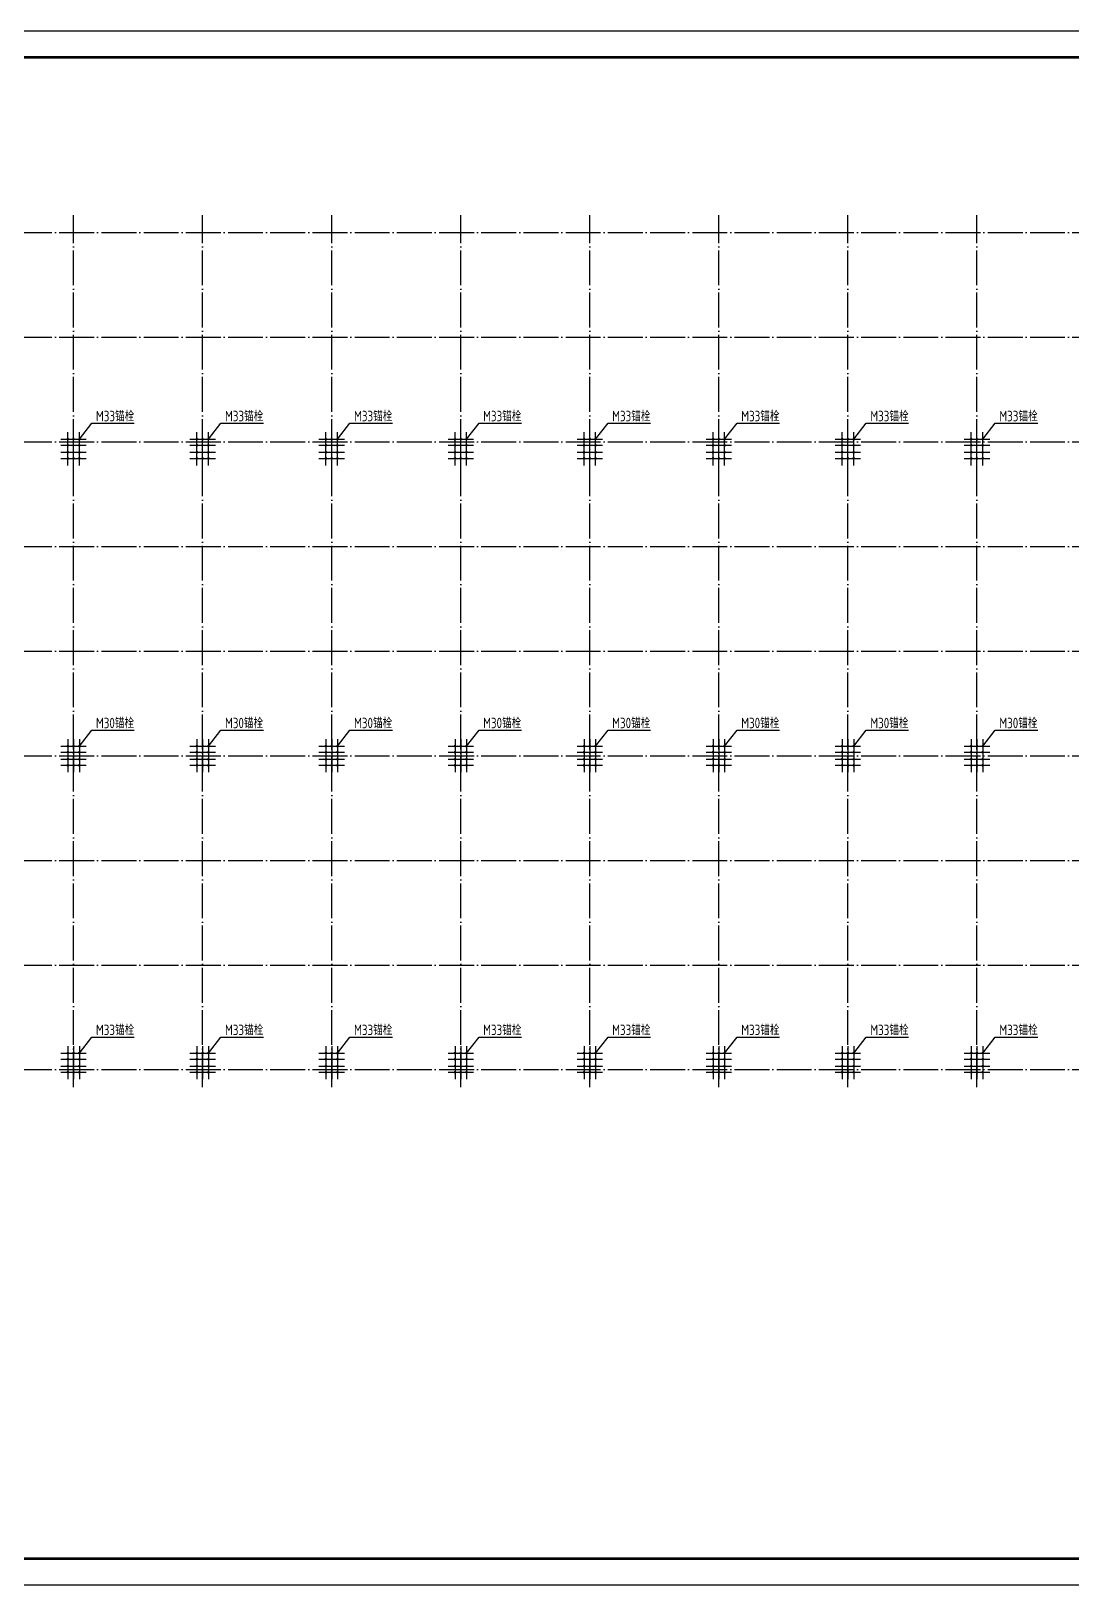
# Model space of a CAD drawing. Extents: x 8844666 to 9156203, y 1662182 to 2655606.
# Drawn here: x 9033552 to 9093233, y 2270669 to 2359769 of the extents above; entities that cross this region are included whole.
import ezdxf

# ---------------------------------------------------------------- set-up
doc = ezdxf.new("R2010")
doc.units = 0
doc.header["$LTSCALE"] = 1000
doc.header["$MEASUREMENT"] = 0
doc.linetypes.add('DOTE', pattern=[2.42, 2, -0.2, 0.02, -0.2])
for name, color, linetype in [('10', 7, 'CONTINUOUS'), ('DOTE', 8, 'DOTE'), ('PUB_TITLE', 4, 'CONTINUOUS'), ('一般文字', 6, 'CONTINUOUS')]:
    doc.layers.add(name, color=color, linetype=linetype)
doc.styles.add('TSSD_REIN', font='atssdeng.shx', dxfattribs={"width": 0.7, "bigfont": 'atssdchn.shx'})

msp = doc.modelspace()

# ---------------------------------------------------------------- linework, layer by layer
at = {"layer": '10', "color": 1}
for p, q in [((9035259.5, 2336365.9), (9036719.2, 2336365.9)), ((9035659.5, 2334865.9), (9035659.5, 2336765.6)), ((9035989.3, 2334865.9), (9035989.3, 2336765.6)), ((9036319.2, 2334865.9), (9036319.2, 2336765.6)), ((9042659.5, 2336365.9), (9044119.2, 2336365.9)), ((9043059.5, 2334865.9), (9043059.5, 2336765.6)), ((9043389.3, 2334865.9), (9043389.3, 2336765.6)), ((9043719.2, 2334865.9), (9043719.2, 2336765.6)), ((9050059.5, 2336365.9), (9051519.2, 2336365.9)), ((9050459.5, 2334865.9), (9050459.5, 2336765.6)), ((9050789.3, 2334865.9), (9050789.3, 2336765.6)), ((9051119.2, 2334865.9), (9051119.2, 2336765.6)), ((9057459.5, 2336365.9), (9058919.2, 2336365.9)), ((9057859.5, 2334865.9), (9057859.5, 2336765.6)), ((9058189.3, 2334865.9), (9058189.3, 2336765.6)), ((9058519.2, 2334865.9), (9058519.2, 2336765.6)), ((9064859.5, 2336365.9), (9066319.2, 2336365.9)), ((9065259.5, 2334865.9), (9065259.5, 2336765.6)), ((9065589.3, 2334865.9), (9065589.3, 2336765.6)), ((9065919.2, 2334865.9), (9065919.2, 2336765.6)), ((9072259.5, 2336365.9), (9073719.2, 2336365.9)), ((9072659.5, 2334865.9), (9072659.5, 2336765.6)), ((9072989.3, 2334865.9), (9072989.3, 2336765.6)), ((9073319.2, 2334865.9), (9073319.2, 2336765.6)), ((9079659.5, 2336365.9), (9081119.2, 2336365.9)), ((9080059.5, 2334865.9), (9080059.5, 2336765.6)), ((9080389.3, 2334865.9), (9080389.3, 2336765.6)), ((9080719.2, 2334865.9), (9080719.2, 2336765.6)), ((9087059.5, 2336365.9), (9088519.2, 2336365.9)), ((9087459.5, 2334865.9), (9087459.5, 2336765.6)), ((9087789.3, 2334865.9), (9087789.3, 2336765.6)), ((9088119.2, 2334865.9), (9088119.2, 2336765.6)), ((9035259.5, 2336015.9), (9036719.2, 2336015.9)), ((9035259.5, 2335615.9), (9036719.2, 2335615.9)), ((9042659.5, 2336015.9), (9044119.2, 2336015.9)), ((9042659.5, 2335615.9), (9044119.2, 2335615.9)), ((9050059.5, 2336015.9), (9051519.2, 2336015.9)), ((9050059.5, 2335615.9), (9051519.2, 2335615.9)), ((9057459.5, 2336015.9), (9058919.2, 2336015.9)), ((9057459.5, 2335615.9), (9058919.2, 2335615.9)), ((9064859.5, 2336015.9), (9066319.2, 2336015.9)), ((9064859.5, 2335615.9), (9066319.2, 2335615.9)), ((9072259.5, 2336015.9), (9073719.2, 2336015.9)), ((9072259.5, 2335615.9), (9073719.2, 2335615.9)), ((9079659.5, 2336015.9), (9081119.2, 2336015.9)), ((9079659.5, 2335615.9), (9081119.2, 2335615.9)), ((9087059.5, 2336015.9), (9088519.2, 2336015.9)), ((9087059.5, 2335615.9), (9088519.2, 2335615.9)), ((9035259.5, 2335265.9), (9036719.2, 2335265.9)), ((9042659.5, 2335265.9), (9044119.2, 2335265.9)), ((9050059.5, 2335265.9), (9051519.2, 2335265.9)), ((9057459.5, 2335265.9), (9058919.2, 2335265.9)), ((9064859.5, 2335265.9), (9066319.2, 2335265.9)), ((9072259.5, 2335265.9), (9073719.2, 2335265.9)), ((9079659.5, 2335265.9), (9081119.2, 2335265.9)), ((9087059.5, 2335265.9), (9088519.2, 2335265.9)), ((9035259.5, 2318765.7), (9036719.2, 2318765.7)), ((9035259.5, 2318415.7), (9036719.2, 2318415.7)), ((9035659.5, 2319165.7), (9035659.5, 2317266.1)), ((9035989.3, 2319165.7), (9035989.3, 2317266.1)), ((9036319.2, 2319165.7), (9036319.2, 2317266.1)), ((9042659.5, 2318765.7), (9044119.2, 2318765.7)), ((9042659.5, 2318415.7), (9044119.2, 2318415.7)), ((9043059.5, 2319165.7), (9043059.5, 2317266.1)), ((9043389.3, 2319165.7), (9043389.3, 2317266.1)), ((9043719.2, 2319165.7), (9043719.2, 2317266.1)), ((9050059.5, 2318765.7), (9051519.2, 2318765.7)), ((9050059.5, 2318415.7), (9051519.2, 2318415.7)), ((9050459.5, 2319165.7), (9050459.5, 2317266.1)), ((9050789.3, 2319165.7), (9050789.3, 2317266.1)), ((9051119.2, 2319165.7), (9051119.2, 2317266.1)), ((9057459.5, 2318765.7), (9058919.2, 2318765.7)), ((9057459.5, 2318415.7), (9058919.2, 2318415.7)), ((9057859.5, 2319165.7), (9057859.5, 2317266.1)), ((9058189.3, 2319165.7), (9058189.3, 2317266.1)), ((9058519.2, 2319165.7), (9058519.2, 2317266.1)), ((9064859.5, 2318765.7), (9066319.2, 2318765.7)), ((9064859.5, 2318415.7), (9066319.2, 2318415.7)), ((9065259.5, 2319165.7), (9065259.5, 2317266.1)), ((9065589.3, 2319165.7), (9065589.3, 2317266.1)), ((9065919.2, 2319165.7), (9065919.2, 2317266.1)), ((9072259.5, 2318765.7), (9073719.2, 2318765.7)), ((9072259.5, 2318415.7), (9073719.2, 2318415.7)), ((9072659.5, 2319165.7), (9072659.5, 2317266.1)), ((9072989.3, 2319165.7), (9072989.3, 2317266.1)), ((9073319.2, 2319165.7), (9073319.2, 2317266.1)), ((9079659.5, 2318765.7), (9081119.2, 2318765.7)), ((9079659.5, 2318415.7), (9081119.2, 2318415.7)), ((9080059.5, 2319165.7), (9080059.5, 2317266.1)), ((9080389.3, 2319165.7), (9080389.3, 2317266.1)), ((9080719.2, 2319165.7), (9080719.2, 2317266.1)), ((9087059.5, 2318765.7), (9088519.2, 2318765.7)), ((9087059.5, 2318415.7), (9088519.2, 2318415.7)), ((9087459.5, 2319165.7), (9087459.5, 2317266.1)), ((9087789.3, 2319165.7), (9087789.3, 2317266.1)), ((9088119.2, 2319165.7), (9088119.2, 2317266.1)), ((9035259.5, 2318015.7), (9036719.2, 2318015.7)), ((9035259.5, 2317665.7), (9036719.2, 2317665.7)), ((9042659.5, 2318015.7), (9044119.2, 2318015.7)), ((9042659.5, 2317665.7), (9044119.2, 2317665.7)), ((9050059.5, 2318015.7), (9051519.2, 2318015.7)), ((9050059.5, 2317665.7), (9051519.2, 2317665.7)), ((9057459.5, 2318015.7), (9058919.2, 2318015.7)), ((9057459.5, 2317665.7), (9058919.2, 2317665.7)), ((9064859.5, 2318015.7), (9066319.2, 2318015.7)), ((9064859.5, 2317665.7), (9066319.2, 2317665.7)), ((9072259.5, 2318015.7), (9073719.2, 2318015.7)), ((9072259.5, 2317665.7), (9073719.2, 2317665.7)), ((9079659.5, 2318015.7), (9081119.2, 2318015.7)), ((9079659.5, 2317665.7), (9081119.2, 2317665.7)), ((9087059.5, 2318015.7), (9088519.2, 2318015.7)), ((9087059.5, 2317665.7), (9088519.2, 2317665.7)), ((9035659.5, 2301565.9), (9035659.5, 2299666.2)), ((9035989.3, 2301565.9), (9035989.3, 2299666.2)), ((9036319.2, 2301565.9), (9036319.2, 2299666.2)), ((9043059.5, 2301565.9), (9043059.5, 2299666.2)), ((9043389.3, 2301565.9), (9043389.3, 2299666.2)), ((9043719.2, 2301565.9), (9043719.2, 2299666.2)), ((9050459.5, 2301565.9), (9050459.5, 2299666.2)), ((9050789.3, 2301565.9), (9050789.3, 2299666.2)), ((9051119.2, 2301565.9), (9051119.2, 2299666.2)), ((9057859.5, 2301565.9), (9057859.5, 2299666.2)), ((9058189.3, 2301565.9), (9058189.3, 2299666.2)), ((9058519.2, 2301565.9), (9058519.2, 2299666.2)), ((9065259.5, 2301565.9), (9065259.5, 2299666.2)), ((9065589.3, 2301565.9), (9065589.3, 2299666.2)), ((9065919.2, 2301565.9), (9065919.2, 2299666.2)), ((9072659.5, 2301565.9), (9072659.5, 2299666.2)), ((9072989.3, 2301565.9), (9072989.3, 2299666.2)), ((9073319.2, 2301565.9), (9073319.2, 2299666.2)), ((9080059.5, 2301565.9), (9080059.5, 2299666.2)), ((9080389.3, 2301565.9), (9080389.3, 2299666.2)), ((9080719.2, 2301565.9), (9080719.2, 2299666.2)), ((9087459.5, 2301565.9), (9087459.5, 2299666.2)), ((9087789.3, 2301565.9), (9087789.3, 2299666.2)), ((9088119.2, 2301565.9), (9088119.2, 2299666.2)), ((9035259.5, 2301165.9), (9036719.2, 2301165.9)), ((9035259.5, 2300815.9), (9036719.2, 2300815.9)), ((9042659.5, 2301165.9), (9044119.2, 2301165.9)), ((9042659.5, 2300815.9), (9044119.2, 2300815.9)), ((9050059.5, 2301165.9), (9051519.2, 2301165.9)), ((9050059.5, 2300815.9), (9051519.2, 2300815.9)), ((9057459.5, 2301165.9), (9058919.2, 2301165.9)), ((9057459.5, 2300815.9), (9058919.2, 2300815.9)), ((9064859.5, 2301165.9), (9066319.2, 2301165.9)), ((9064859.5, 2300815.9), (9066319.2, 2300815.9)), ((9072259.5, 2301165.9), (9073719.2, 2301165.9)), ((9072259.5, 2300815.9), (9073719.2, 2300815.9)), ((9079659.5, 2301165.9), (9081119.2, 2301165.9)), ((9079659.5, 2300815.9), (9081119.2, 2300815.9)), ((9087059.5, 2301165.9), (9088519.2, 2301165.9)), ((9087059.5, 2300815.9), (9088519.2, 2300815.9)), ((9035259.5, 2300415.9), (9036719.2, 2300415.9)), ((9035259.5, 2300065.9), (9036719.2, 2300065.9)), ((9042659.5, 2300415.9), (9044119.2, 2300415.9)), ((9042659.5, 2300065.9), (9044119.2, 2300065.9)), ((9050059.5, 2300415.9), (9051519.2, 2300415.9)), ((9050059.5, 2300065.9), (9051519.2, 2300065.9)), ((9057459.5, 2300415.9), (9058919.2, 2300415.9)), ((9057459.5, 2300065.9), (9058919.2, 2300065.9)), ((9064859.5, 2300415.9), (9066319.2, 2300415.9)), ((9064859.5, 2300065.9), (9066319.2, 2300065.9)), ((9072259.5, 2300415.9), (9073719.2, 2300415.9)), ((9072259.5, 2300065.9), (9073719.2, 2300065.9)), ((9079659.5, 2300415.9), (9081119.2, 2300415.9)), ((9079659.5, 2300065.9), (9081119.2, 2300065.9)), ((9087059.5, 2300415.9), (9088519.2, 2300415.9)), ((9087059.5, 2300065.9), (9088519.2, 2300065.9))]:
    msp.add_line(p, q, dxfattribs=at)
at = {"layer": '10', "const_width": 75}
for points in [[(9035697, 2336365.9, -1), (9035622, 2336365.9, -1), (9035697, 2336365.9, -1)], [(9036026.8, 2336365.9, -1), (9035951.8, 2336365.9, -1), (9036026.8, 2336365.9, -1)], [(9036356.7, 2336365.9, -1), (9036281.7, 2336365.9, -1), (9036356.7, 2336365.9, -1)], [(9043097, 2336365.9, -1), (9043022, 2336365.9, -1), (9043097, 2336365.9, -1)], [(9043426.8, 2336365.9, -1), (9043351.8, 2336365.9, -1), (9043426.8, 2336365.9, -1)], [(9043756.7, 2336365.9, -1), (9043681.7, 2336365.9, -1), (9043756.7, 2336365.9, -1)], [(9050497, 2336365.9, -1), (9050422, 2336365.9, -1), (9050497, 2336365.9, -1)], [(9050826.8, 2336365.9, -1), (9050751.8, 2336365.9, -1), (9050826.8, 2336365.9, -1)], [(9051156.7, 2336365.9, -1), (9051081.7, 2336365.9, -1), (9051156.7, 2336365.9, -1)], [(9057897, 2336365.9, -1), (9057822, 2336365.9, -1), (9057897, 2336365.9, -1)], [(9058226.8, 2336365.9, -1), (9058151.8, 2336365.9, -1), (9058226.8, 2336365.9, -1)], [(9058556.7, 2336365.9, -1), (9058481.7, 2336365.9, -1), (9058556.7, 2336365.9, -1)], [(9065297, 2336365.9, -1), (9065222, 2336365.9, -1), (9065297, 2336365.9, -1)], [(9065626.8, 2336365.9, -1), (9065551.8, 2336365.9, -1), (9065626.8, 2336365.9, -1)], [(9065956.7, 2336365.9, -1), (9065881.7, 2336365.9, -1), (9065956.7, 2336365.9, -1)], [(9072697, 2336365.9, -1), (9072622, 2336365.9, -1), (9072697, 2336365.9, -1)], [(9073026.8, 2336365.9, -1), (9072951.8, 2336365.9, -1), (9073026.8, 2336365.9, -1)], [(9073356.7, 2336365.9, -1), (9073281.7, 2336365.9, -1), (9073356.7, 2336365.9, -1)], [(9080097, 2336365.9, -1), (9080022, 2336365.9, -1), (9080097, 2336365.9, -1)], [(9080426.8, 2336365.9, -1), (9080351.8, 2336365.9, -1), (9080426.8, 2336365.9, -1)], [(9080756.7, 2336365.9, -1), (9080681.7, 2336365.9, -1), (9080756.7, 2336365.9, -1)], [(9087497, 2336365.9, -1), (9087422, 2336365.9, -1), (9087497, 2336365.9, -1)], [(9087826.8, 2336365.9, -1), (9087751.8, 2336365.9, -1), (9087826.8, 2336365.9, -1)], [(9088156.7, 2336365.9, -1), (9088081.7, 2336365.9, -1), (9088156.7, 2336365.9, -1)], [(9035697, 2336015.9, -1), (9035622, 2336015.9, -1), (9035697, 2336015.9, -1)], [(9035697, 2335615.9, -1), (9035622, 2335615.9, -1), (9035697, 2335615.9, -1)], [(9035697, 2335265.9, -1), (9035622, 2335265.9, -1), (9035697, 2335265.9, -1)], [(9036026.8, 2335265.9, -1), (9035951.8, 2335265.9, -1), (9036026.8, 2335265.9, -1)], [(9036356.7, 2336015.9, -1), (9036281.7, 2336015.9, -1), (9036356.7, 2336015.9, -1)], [(9036356.7, 2335615.9, -1), (9036281.7, 2335615.9, -1), (9036356.7, 2335615.9, -1)], [(9036356.7, 2335265.9, -1), (9036281.7, 2335265.9, -1), (9036356.7, 2335265.9, -1)], [(9043097, 2336015.9, -1), (9043022, 2336015.9, -1), (9043097, 2336015.9, -1)], [(9043097, 2335615.9, -1), (9043022, 2335615.9, -1), (9043097, 2335615.9, -1)], [(9043097, 2335265.9, -1), (9043022, 2335265.9, -1), (9043097, 2335265.9, -1)], [(9043426.8, 2335265.9, -1), (9043351.8, 2335265.9, -1), (9043426.8, 2335265.9, -1)], [(9043756.7, 2336015.9, -1), (9043681.7, 2336015.9, -1), (9043756.7, 2336015.9, -1)], [(9043756.7, 2335615.9, -1), (9043681.7, 2335615.9, -1), (9043756.7, 2335615.9, -1)], [(9043756.7, 2335265.9, -1), (9043681.7, 2335265.9, -1), (9043756.7, 2335265.9, -1)], [(9050497, 2336015.9, -1), (9050422, 2336015.9, -1), (9050497, 2336015.9, -1)], [(9050497, 2335615.9, -1), (9050422, 2335615.9, -1), (9050497, 2335615.9, -1)], [(9050497, 2335265.9, -1), (9050422, 2335265.9, -1), (9050497, 2335265.9, -1)], [(9050826.8, 2335265.9, -1), (9050751.8, 2335265.9, -1), (9050826.8, 2335265.9, -1)], [(9051156.7, 2336015.9, -1), (9051081.7, 2336015.9, -1), (9051156.7, 2336015.9, -1)], [(9051156.7, 2335615.9, -1), (9051081.7, 2335615.9, -1), (9051156.7, 2335615.9, -1)], [(9051156.7, 2335265.9, -1), (9051081.7, 2335265.9, -1), (9051156.7, 2335265.9, -1)], [(9057897, 2336015.9, -1), (9057822, 2336015.9, -1), (9057897, 2336015.9, -1)], [(9057897, 2335615.9, -1), (9057822, 2335615.9, -1), (9057897, 2335615.9, -1)], [(9057897, 2335265.9, -1), (9057822, 2335265.9, -1), (9057897, 2335265.9, -1)], [(9058226.8, 2335265.9, -1), (9058151.8, 2335265.9, -1), (9058226.8, 2335265.9, -1)], [(9058556.7, 2336015.9, -1), (9058481.7, 2336015.9, -1), (9058556.7, 2336015.9, -1)], [(9058556.7, 2335615.9, -1), (9058481.7, 2335615.9, -1), (9058556.7, 2335615.9, -1)], [(9058556.7, 2335265.9, -1), (9058481.7, 2335265.9, -1), (9058556.7, 2335265.9, -1)], [(9065297, 2336015.9, -1), (9065222, 2336015.9, -1), (9065297, 2336015.9, -1)], [(9065297, 2335615.9, -1), (9065222, 2335615.9, -1), (9065297, 2335615.9, -1)], [(9065297, 2335265.9, -1), (9065222, 2335265.9, -1), (9065297, 2335265.9, -1)], [(9065626.8, 2335265.9, -1), (9065551.8, 2335265.9, -1), (9065626.8, 2335265.9, -1)], [(9065956.7, 2336015.9, -1), (9065881.7, 2336015.9, -1), (9065956.7, 2336015.9, -1)], [(9065956.7, 2335615.9, -1), (9065881.7, 2335615.9, -1), (9065956.7, 2335615.9, -1)], [(9065956.7, 2335265.9, -1), (9065881.7, 2335265.9, -1), (9065956.7, 2335265.9, -1)], [(9072697, 2336015.9, -1), (9072622, 2336015.9, -1), (9072697, 2336015.9, -1)], [(9072697, 2335615.9, -1), (9072622, 2335615.9, -1), (9072697, 2335615.9, -1)], [(9072697, 2335265.9, -1), (9072622, 2335265.9, -1), (9072697, 2335265.9, -1)], [(9073026.8, 2335265.9, -1), (9072951.8, 2335265.9, -1), (9073026.8, 2335265.9, -1)], [(9073356.7, 2336015.9, -1), (9073281.7, 2336015.9, -1), (9073356.7, 2336015.9, -1)], [(9073356.7, 2335615.9, -1), (9073281.7, 2335615.9, -1), (9073356.7, 2335615.9, -1)], [(9073356.7, 2335265.9, -1), (9073281.7, 2335265.9, -1), (9073356.7, 2335265.9, -1)], [(9080097, 2336015.9, -1), (9080022, 2336015.9, -1), (9080097, 2336015.9, -1)], [(9080097, 2335615.9, -1), (9080022, 2335615.9, -1), (9080097, 2335615.9, -1)], [(9080097, 2335265.9, -1), (9080022, 2335265.9, -1), (9080097, 2335265.9, -1)], [(9080426.8, 2335265.9, -1), (9080351.8, 2335265.9, -1), (9080426.8, 2335265.9, -1)], [(9080756.7, 2336015.9, -1), (9080681.7, 2336015.9, -1), (9080756.7, 2336015.9, -1)], [(9080756.7, 2335615.9, -1), (9080681.7, 2335615.9, -1), (9080756.7, 2335615.9, -1)], [(9080756.7, 2335265.9, -1), (9080681.7, 2335265.9, -1), (9080756.7, 2335265.9, -1)], [(9087497, 2336015.9, -1), (9087422, 2336015.9, -1), (9087497, 2336015.9, -1)], [(9087497, 2335615.9, -1), (9087422, 2335615.9, -1), (9087497, 2335615.9, -1)], [(9087497, 2335265.9, -1), (9087422, 2335265.9, -1), (9087497, 2335265.9, -1)], [(9087826.8, 2335265.9, -1), (9087751.8, 2335265.9, -1), (9087826.8, 2335265.9, -1)], [(9088156.7, 2336015.9, -1), (9088081.7, 2336015.9, -1), (9088156.7, 2336015.9, -1)], [(9088156.7, 2335615.9, -1), (9088081.7, 2335615.9, -1), (9088156.7, 2335615.9, -1)], [(9088156.7, 2335265.9, -1), (9088081.7, 2335265.9, -1), (9088156.7, 2335265.9, -1)], [(9035697, 2318765.7, -1), (9035622, 2318765.7, -1), (9035697, 2318765.7, -1)], [(9035697, 2318415.7, -1), (9035622, 2318415.7, -1), (9035697, 2318415.7, -1)], [(9036026.8, 2318765.7, -1), (9035951.8, 2318765.7, -1), (9036026.8, 2318765.7, -1)], [(9036356.7, 2318765.7, -1), (9036281.7, 2318765.7, -1), (9036356.7, 2318765.7, -1)], [(9036356.7, 2318415.7, -1), (9036281.7, 2318415.7, -1), (9036356.7, 2318415.7, -1)], [(9043097, 2318765.7, -1), (9043022, 2318765.7, -1), (9043097, 2318765.7, -1)], [(9043097, 2318415.7, -1), (9043022, 2318415.7, -1), (9043097, 2318415.7, -1)], [(9043426.8, 2318765.7, -1), (9043351.8, 2318765.7, -1), (9043426.8, 2318765.7, -1)], [(9043756.7, 2318765.7, -1), (9043681.7, 2318765.7, -1), (9043756.7, 2318765.7, -1)], [(9043756.7, 2318415.7, -1), (9043681.7, 2318415.7, -1), (9043756.7, 2318415.7, -1)], [(9050497, 2318765.7, -1), (9050422, 2318765.7, -1), (9050497, 2318765.7, -1)], [(9050497, 2318415.7, -1), (9050422, 2318415.7, -1), (9050497, 2318415.7, -1)], [(9050826.8, 2318765.7, -1), (9050751.8, 2318765.7, -1), (9050826.8, 2318765.7, -1)], [(9051156.7, 2318765.7, -1), (9051081.7, 2318765.7, -1), (9051156.7, 2318765.7, -1)], [(9051156.7, 2318415.7, -1), (9051081.7, 2318415.7, -1), (9051156.7, 2318415.7, -1)], [(9057897, 2318765.7, -1), (9057822, 2318765.7, -1), (9057897, 2318765.7, -1)], [(9057897, 2318415.7, -1), (9057822, 2318415.7, -1), (9057897, 2318415.7, -1)], [(9058226.8, 2318765.7, -1), (9058151.8, 2318765.7, -1), (9058226.8, 2318765.7, -1)], [(9058556.7, 2318765.7, -1), (9058481.7, 2318765.7, -1), (9058556.7, 2318765.7, -1)], [(9058556.7, 2318415.7, -1), (9058481.7, 2318415.7, -1), (9058556.7, 2318415.7, -1)], [(9065297, 2318765.7, -1), (9065222, 2318765.7, -1), (9065297, 2318765.7, -1)], [(9065297, 2318415.7, -1), (9065222, 2318415.7, -1), (9065297, 2318415.7, -1)], [(9065626.8, 2318765.7, -1), (9065551.8, 2318765.7, -1), (9065626.8, 2318765.7, -1)], [(9065956.7, 2318765.7, -1), (9065881.7, 2318765.7, -1), (9065956.7, 2318765.7, -1)], [(9065956.7, 2318415.7, -1), (9065881.7, 2318415.7, -1), (9065956.7, 2318415.7, -1)], [(9072697, 2318765.7, -1), (9072622, 2318765.7, -1), (9072697, 2318765.7, -1)], [(9072697, 2318415.7, -1), (9072622, 2318415.7, -1), (9072697, 2318415.7, -1)], [(9073026.8, 2318765.7, -1), (9072951.8, 2318765.7, -1), (9073026.8, 2318765.7, -1)], [(9073356.7, 2318765.7, -1), (9073281.7, 2318765.7, -1), (9073356.7, 2318765.7, -1)], [(9073356.7, 2318415.7, -1), (9073281.7, 2318415.7, -1), (9073356.7, 2318415.7, -1)], [(9080097, 2318765.7, -1), (9080022, 2318765.7, -1), (9080097, 2318765.7, -1)], [(9080097, 2318415.7, -1), (9080022, 2318415.7, -1), (9080097, 2318415.7, -1)], [(9080426.8, 2318765.7, -1), (9080351.8, 2318765.7, -1), (9080426.8, 2318765.7, -1)], [(9080756.7, 2318765.7, -1), (9080681.7, 2318765.7, -1), (9080756.7, 2318765.7, -1)], [(9080756.7, 2318415.7, -1), (9080681.7, 2318415.7, -1), (9080756.7, 2318415.7, -1)], [(9087497, 2318765.7, -1), (9087422, 2318765.7, -1), (9087497, 2318765.7, -1)], [(9087497, 2318415.7, -1), (9087422, 2318415.7, -1), (9087497, 2318415.7, -1)], [(9087826.8, 2318765.7, -1), (9087751.8, 2318765.7, -1), (9087826.8, 2318765.7, -1)], [(9088156.7, 2318765.7, -1), (9088081.7, 2318765.7, -1), (9088156.7, 2318765.7, -1)], [(9088156.7, 2318415.7, -1), (9088081.7, 2318415.7, -1), (9088156.7, 2318415.7, -1)], [(9035697, 2318015.7, -1), (9035622, 2318015.7, -1), (9035697, 2318015.7, -1)], [(9035697, 2317665.7, -1), (9035622, 2317665.7, -1), (9035697, 2317665.7, -1)], [(9036026.8, 2317665.7, -1), (9035951.8, 2317665.7, -1), (9036026.8, 2317665.7, -1)], [(9036356.7, 2318015.7, -1), (9036281.7, 2318015.7, -1), (9036356.7, 2318015.7, -1)], [(9036356.7, 2317665.7, -1), (9036281.7, 2317665.7, -1), (9036356.7, 2317665.7, -1)], [(9043097, 2318015.7, -1), (9043022, 2318015.7, -1), (9043097, 2318015.7, -1)], [(9043097, 2317665.7, -1), (9043022, 2317665.7, -1), (9043097, 2317665.7, -1)], [(9043426.8, 2317665.7, -1), (9043351.8, 2317665.7, -1), (9043426.8, 2317665.7, -1)], [(9043756.7, 2318015.7, -1), (9043681.7, 2318015.7, -1), (9043756.7, 2318015.7, -1)], [(9043756.7, 2317665.7, -1), (9043681.7, 2317665.7, -1), (9043756.7, 2317665.7, -1)], [(9050497, 2318015.7, -1), (9050422, 2318015.7, -1), (9050497, 2318015.7, -1)], [(9050497, 2317665.7, -1), (9050422, 2317665.7, -1), (9050497, 2317665.7, -1)], [(9050826.8, 2317665.7, -1), (9050751.8, 2317665.7, -1), (9050826.8, 2317665.7, -1)], [(9051156.7, 2318015.7, -1), (9051081.7, 2318015.7, -1), (9051156.7, 2318015.7, -1)], [(9051156.7, 2317665.7, -1), (9051081.7, 2317665.7, -1), (9051156.7, 2317665.7, -1)], [(9057897, 2318015.7, -1), (9057822, 2318015.7, -1), (9057897, 2318015.7, -1)], [(9057897, 2317665.7, -1), (9057822, 2317665.7, -1), (9057897, 2317665.7, -1)], [(9058226.8, 2317665.7, -1), (9058151.8, 2317665.7, -1), (9058226.8, 2317665.7, -1)], [(9058556.7, 2318015.7, -1), (9058481.7, 2318015.7, -1), (9058556.7, 2318015.7, -1)], [(9058556.7, 2317665.7, -1), (9058481.7, 2317665.7, -1), (9058556.7, 2317665.7, -1)], [(9065297, 2318015.7, -1), (9065222, 2318015.7, -1), (9065297, 2318015.7, -1)], [(9065297, 2317665.7, -1), (9065222, 2317665.7, -1), (9065297, 2317665.7, -1)], [(9065626.8, 2317665.7, -1), (9065551.8, 2317665.7, -1), (9065626.8, 2317665.7, -1)], [(9065956.7, 2318015.7, -1), (9065881.7, 2318015.7, -1), (9065956.7, 2318015.7, -1)], [(9065956.7, 2317665.7, -1), (9065881.7, 2317665.7, -1), (9065956.7, 2317665.7, -1)], [(9072697, 2318015.7, -1), (9072622, 2318015.7, -1), (9072697, 2318015.7, -1)], [(9072697, 2317665.7, -1), (9072622, 2317665.7, -1), (9072697, 2317665.7, -1)], [(9073026.8, 2317665.7, -1), (9072951.8, 2317665.7, -1), (9073026.8, 2317665.7, -1)], [(9073356.7, 2318015.7, -1), (9073281.7, 2318015.7, -1), (9073356.7, 2318015.7, -1)], [(9073356.7, 2317665.7, -1), (9073281.7, 2317665.7, -1), (9073356.7, 2317665.7, -1)], [(9080097, 2318015.7, -1), (9080022, 2318015.7, -1), (9080097, 2318015.7, -1)], [(9080097, 2317665.7, -1), (9080022, 2317665.7, -1), (9080097, 2317665.7, -1)], [(9080426.8, 2317665.7, -1), (9080351.8, 2317665.7, -1), (9080426.8, 2317665.7, -1)], [(9080756.7, 2318015.7, -1), (9080681.7, 2318015.7, -1), (9080756.7, 2318015.7, -1)], [(9080756.7, 2317665.7, -1), (9080681.7, 2317665.7, -1), (9080756.7, 2317665.7, -1)], [(9087497, 2318015.7, -1), (9087422, 2318015.7, -1), (9087497, 2318015.7, -1)], [(9087497, 2317665.7, -1), (9087422, 2317665.7, -1), (9087497, 2317665.7, -1)], [(9087826.8, 2317665.7, -1), (9087751.8, 2317665.7, -1), (9087826.8, 2317665.7, -1)], [(9088156.7, 2318015.7, -1), (9088081.7, 2318015.7, -1), (9088156.7, 2318015.7, -1)], [(9088156.7, 2317665.7, -1), (9088081.7, 2317665.7, -1), (9088156.7, 2317665.7, -1)], [(9035697, 2301165.9, -1), (9035622, 2301165.9, -1), (9035697, 2301165.9, -1)], [(9035697, 2300815.9, -1), (9035622, 2300815.9, -1), (9035697, 2300815.9, -1)], [(9036026.8, 2301165.9, -1), (9035951.8, 2301165.9, -1), (9036026.8, 2301165.9, -1)], [(9036356.7, 2301165.9, -1), (9036281.7, 2301165.9, -1), (9036356.7, 2301165.9, -1)], [(9036356.7, 2300815.9, -1), (9036281.7, 2300815.9, -1), (9036356.7, 2300815.9, -1)], [(9043097, 2301165.9, -1), (9043022, 2301165.9, -1), (9043097, 2301165.9, -1)], [(9043097, 2300815.9, -1), (9043022, 2300815.9, -1), (9043097, 2300815.9, -1)], [(9043426.8, 2301165.9, -1), (9043351.8, 2301165.9, -1), (9043426.8, 2301165.9, -1)], [(9043756.7, 2301165.9, -1), (9043681.7, 2301165.9, -1), (9043756.7, 2301165.9, -1)], [(9043756.7, 2300815.9, -1), (9043681.7, 2300815.9, -1), (9043756.7, 2300815.9, -1)], [(9050497, 2301165.9, -1), (9050422, 2301165.9, -1), (9050497, 2301165.9, -1)], [(9050497, 2300815.9, -1), (9050422, 2300815.9, -1), (9050497, 2300815.9, -1)], [(9050826.8, 2301165.9, -1), (9050751.8, 2301165.9, -1), (9050826.8, 2301165.9, -1)], [(9051156.7, 2301165.9, -1), (9051081.7, 2301165.9, -1), (9051156.7, 2301165.9, -1)], [(9051156.7, 2300815.9, -1), (9051081.7, 2300815.9, -1), (9051156.7, 2300815.9, -1)], [(9057897, 2301165.9, -1), (9057822, 2301165.9, -1), (9057897, 2301165.9, -1)], [(9057897, 2300815.9, -1), (9057822, 2300815.9, -1), (9057897, 2300815.9, -1)], [(9058226.8, 2301165.9, -1), (9058151.8, 2301165.9, -1), (9058226.8, 2301165.9, -1)], [(9058556.7, 2301165.9, -1), (9058481.7, 2301165.9, -1), (9058556.7, 2301165.9, -1)], [(9058556.7, 2300815.9, -1), (9058481.7, 2300815.9, -1), (9058556.7, 2300815.9, -1)], [(9065297, 2301165.9, -1), (9065222, 2301165.9, -1), (9065297, 2301165.9, -1)], [(9065297, 2300815.9, -1), (9065222, 2300815.9, -1), (9065297, 2300815.9, -1)], [(9065626.8, 2301165.9, -1), (9065551.8, 2301165.9, -1), (9065626.8, 2301165.9, -1)], [(9065956.7, 2301165.9, -1), (9065881.7, 2301165.9, -1), (9065956.7, 2301165.9, -1)], [(9065956.7, 2300815.9, -1), (9065881.7, 2300815.9, -1), (9065956.7, 2300815.9, -1)], [(9072697, 2301165.9, -1), (9072622, 2301165.9, -1), (9072697, 2301165.9, -1)], [(9072697, 2300815.9, -1), (9072622, 2300815.9, -1), (9072697, 2300815.9, -1)], [(9073026.8, 2301165.9, -1), (9072951.8, 2301165.9, -1), (9073026.8, 2301165.9, -1)], [(9073356.7, 2301165.9, -1), (9073281.7, 2301165.9, -1), (9073356.7, 2301165.9, -1)], [(9073356.7, 2300815.9, -1), (9073281.7, 2300815.9, -1), (9073356.7, 2300815.9, -1)], [(9080097, 2301165.9, -1), (9080022, 2301165.9, -1), (9080097, 2301165.9, -1)], [(9080097, 2300815.9, -1), (9080022, 2300815.9, -1), (9080097, 2300815.9, -1)], [(9080426.8, 2301165.9, -1), (9080351.8, 2301165.9, -1), (9080426.8, 2301165.9, -1)], [(9080756.7, 2301165.9, -1), (9080681.7, 2301165.9, -1), (9080756.7, 2301165.9, -1)], [(9080756.7, 2300815.9, -1), (9080681.7, 2300815.9, -1), (9080756.7, 2300815.9, -1)], [(9087497, 2301165.9, -1), (9087422, 2301165.9, -1), (9087497, 2301165.9, -1)], [(9087497, 2300815.9, -1), (9087422, 2300815.9, -1), (9087497, 2300815.9, -1)], [(9087826.8, 2301165.9, -1), (9087751.8, 2301165.9, -1), (9087826.8, 2301165.9, -1)], [(9088156.7, 2301165.9, -1), (9088081.7, 2301165.9, -1), (9088156.7, 2301165.9, -1)], [(9088156.7, 2300815.9, -1), (9088081.7, 2300815.9, -1), (9088156.7, 2300815.9, -1)], [(9035697, 2300415.9, -1), (9035622, 2300415.9, -1), (9035697, 2300415.9, -1)], [(9035697, 2300065.9, -1), (9035622, 2300065.9, -1), (9035697, 2300065.9, -1)], [(9036026.8, 2300065.9, -1), (9035951.8, 2300065.9, -1), (9036026.8, 2300065.9, -1)], [(9036356.7, 2300415.9, -1), (9036281.7, 2300415.9, -1), (9036356.7, 2300415.9, -1)], [(9036356.7, 2300065.9, -1), (9036281.7, 2300065.9, -1), (9036356.7, 2300065.9, -1)], [(9043097, 2300415.9, -1), (9043022, 2300415.9, -1), (9043097, 2300415.9, -1)], [(9043097, 2300065.9, -1), (9043022, 2300065.9, -1), (9043097, 2300065.9, -1)], [(9043426.8, 2300065.9, -1), (9043351.8, 2300065.9, -1), (9043426.8, 2300065.9, -1)], [(9043756.7, 2300415.9, -1), (9043681.7, 2300415.9, -1), (9043756.7, 2300415.9, -1)], [(9043756.7, 2300065.9, -1), (9043681.7, 2300065.9, -1), (9043756.7, 2300065.9, -1)], [(9050497, 2300415.9, -1), (9050422, 2300415.9, -1), (9050497, 2300415.9, -1)], [(9050497, 2300065.9, -1), (9050422, 2300065.9, -1), (9050497, 2300065.9, -1)], [(9050826.8, 2300065.9, -1), (9050751.8, 2300065.9, -1), (9050826.8, 2300065.9, -1)], [(9051156.7, 2300415.9, -1), (9051081.7, 2300415.9, -1), (9051156.7, 2300415.9, -1)], [(9051156.7, 2300065.9, -1), (9051081.7, 2300065.9, -1), (9051156.7, 2300065.9, -1)], [(9057897, 2300415.9, -1), (9057822, 2300415.9, -1), (9057897, 2300415.9, -1)], [(9057897, 2300065.9, -1), (9057822, 2300065.9, -1), (9057897, 2300065.9, -1)], [(9058226.8, 2300065.9, -1), (9058151.8, 2300065.9, -1), (9058226.8, 2300065.9, -1)], [(9058556.7, 2300415.9, -1), (9058481.7, 2300415.9, -1), (9058556.7, 2300415.9, -1)], [(9058556.7, 2300065.9, -1), (9058481.7, 2300065.9, -1), (9058556.7, 2300065.9, -1)], [(9065297, 2300415.9, -1), (9065222, 2300415.9, -1), (9065297, 2300415.9, -1)], [(9065297, 2300065.9, -1), (9065222, 2300065.9, -1), (9065297, 2300065.9, -1)], [(9065626.8, 2300065.9, -1), (9065551.8, 2300065.9, -1), (9065626.8, 2300065.9, -1)], [(9065956.7, 2300415.9, -1), (9065881.7, 2300415.9, -1), (9065956.7, 2300415.9, -1)], [(9065956.7, 2300065.9, -1), (9065881.7, 2300065.9, -1), (9065956.7, 2300065.9, -1)], [(9072697, 2300415.9, -1), (9072622, 2300415.9, -1), (9072697, 2300415.9, -1)], [(9072697, 2300065.9, -1), (9072622, 2300065.9, -1), (9072697, 2300065.9, -1)], [(9073026.8, 2300065.9, -1), (9072951.8, 2300065.9, -1), (9073026.8, 2300065.9, -1)], [(9073356.7, 2300415.9, -1), (9073281.7, 2300415.9, -1), (9073356.7, 2300415.9, -1)], [(9073356.7, 2300065.9, -1), (9073281.7, 2300065.9, -1), (9073356.7, 2300065.9, -1)], [(9080097, 2300415.9, -1), (9080022, 2300415.9, -1), (9080097, 2300415.9, -1)], [(9080097, 2300065.9, -1), (9080022, 2300065.9, -1), (9080097, 2300065.9, -1)], [(9080426.8, 2300065.9, -1), (9080351.8, 2300065.9, -1), (9080426.8, 2300065.9, -1)], [(9080756.7, 2300415.9, -1), (9080681.7, 2300415.9, -1), (9080756.7, 2300415.9, -1)], [(9080756.7, 2300065.9, -1), (9080681.7, 2300065.9, -1), (9080756.7, 2300065.9, -1)], [(9087497, 2300415.9, -1), (9087422, 2300415.9, -1), (9087497, 2300415.9, -1)], [(9087497, 2300065.9, -1), (9087422, 2300065.9, -1), (9087497, 2300065.9, -1)], [(9087826.8, 2300065.9, -1), (9087751.8, 2300065.9, -1), (9087826.8, 2300065.9, -1)], [(9088156.7, 2300415.9, -1), (9088081.7, 2300415.9, -1), (9088156.7, 2300415.9, -1)], [(9088156.7, 2300065.9, -1), (9088081.7, 2300065.9, -1), (9088156.7, 2300065.9, -1)]]:
    msp.add_lwpolyline(points, format="xyb", close=True, dxfattribs=at)
at = {"layer": 'DOTE'}
for p, q in [((9035989.3, 2299215.9), (9035989.3, 2349215.9)), ((9043389.3, 2299215.9), (9043389.3, 2349215.9)), ((9050789.3, 2299215.9), (9050789.3, 2349215.9)), ((9058189.3, 2299215.9), (9058189.3, 2349215.9)), ((9065589.3, 2299215.9), (9065589.3, 2349215.9)), ((9072989.3, 2299215.9), (9072989.3, 2349215.9)), ((9080389.3, 2299215.9), (9080389.3, 2349215.9)), ((9087789.3, 2299215.9), (9087789.3, 2349215.9)), ((8916589.3, 2348215.9), (9125789.3, 2348215.9)), ((8916589.3, 2342215.9), (9125789.3, 2342215.9)), ((8916589.3, 2336215.9), (9125789.3, 2336215.9)), ((8916589.3, 2330215.9), (9125789.3, 2330215.9)), ((8916589.3, 2324215.9), (9125789.3, 2324215.9)), ((8916589.3, 2318215.9), (9125789.3, 2318215.9)), ((8916589.3, 2312215.9), (9125789.3, 2312215.9)), ((8916589.3, 2306215.9), (9125789.3, 2306215.9)), ((8916589.3, 2300215.9), (9125789.3, 2300215.9))]:
    msp.add_line(p, q, dxfattribs=at)
at = {"layer": 'PUB_TITLE'}
msp.add_lwpolyline([(8903902.8, 2270668.9), (9156202.8, 2270668.9), (9156202.8, 2359768.9), (8903902.8, 2359768.9)], close=True, dxfattribs=at)
at = {"layer": 'PUB_TITLE', "const_width": 150}
msp.add_lwpolyline([(8907652.8, 2272168.9), (9154702.8, 2272168.9), (9154702.8, 2358268.9), (8907652.8, 2358268.9)], close=True, dxfattribs=at)
at = {"layer": '一般文字', "color": 5}
for points in [[(9036319.2, 2336365.6), (9037037.2, 2337279.1), (9039470.1, 2337279.1)], [(9043719.2, 2336365.6), (9044437.2, 2337279.1), (9046870.1, 2337279.1)], [(9051119.2, 2336365.6), (9051837.2, 2337279.1), (9054270.1, 2337279.1)], [(9058519.2, 2336365.6), (9059237.2, 2337279.1), (9061670.1, 2337279.1)], [(9065919.2, 2336365.6), (9066637.2, 2337279.1), (9069070.1, 2337279.1)], [(9073319.2, 2336365.6), (9074037.2, 2337279.1), (9076470.1, 2337279.1)], [(9080719.2, 2336365.6), (9081437.2, 2337279.1), (9083870.1, 2337279.1)], [(9088119.2, 2336365.6), (9088837.2, 2337279.1), (9091270.1, 2337279.1)], [(9036319.2, 2318765.7), (9037037.2, 2319679.3), (9039470.1, 2319679.3)], [(9043719.2, 2318765.7), (9044437.2, 2319679.3), (9046870.1, 2319679.3)], [(9051119.2, 2318765.7), (9051837.2, 2319679.3), (9054270.1, 2319679.3)], [(9058519.2, 2318765.7), (9059237.2, 2319679.3), (9061670.1, 2319679.3)], [(9065919.2, 2318765.7), (9066637.2, 2319679.3), (9069070.1, 2319679.3)], [(9073319.2, 2318765.7), (9074037.2, 2319679.3), (9076470.1, 2319679.3)], [(9080719.2, 2318765.7), (9081437.2, 2319679.3), (9083870.1, 2319679.3)], [(9088119.2, 2318765.7), (9088837.2, 2319679.3), (9091270.1, 2319679.3)], [(9036319.2, 2301165.9), (9037037.2, 2302079.4), (9039470.1, 2302079.4)], [(9043719.2, 2301165.9), (9044437.2, 2302079.4), (9046870.1, 2302079.4)], [(9051119.2, 2301165.9), (9051837.2, 2302079.4), (9054270.1, 2302079.4)], [(9058519.2, 2301165.9), (9059237.2, 2302079.4), (9061670.1, 2302079.4)], [(9065919.2, 2301165.9), (9066637.2, 2302079.4), (9069070.1, 2302079.4)], [(9073319.2, 2301165.9), (9074037.2, 2302079.4), (9076470.1, 2302079.4)], [(9080719.2, 2301165.9), (9081437.2, 2302079.4), (9083870.1, 2302079.4)], [(9088119.2, 2301165.9), (9088837.2, 2302079.4), (9091270.1, 2302079.4)]]:
    msp.add_lwpolyline(points, dxfattribs=at)

# ---------------------------------------------------------------- texts
at = {"layer": '一般文字', "color": 5, "style": 'TSSD_REIN', "width": 0.8}
for s, p in [('M33锚栓', (9037273.1, 2337393.8)), ('M33锚栓', (9044673.1, 2337393.8)), ('M33锚栓', (9052073.1, 2337393.8)), ('M33锚栓', (9059473.1, 2337393.8)), ('M33锚栓', (9066873.1, 2337393.8)), ('M33锚栓', (9074273.1, 2337393.8)), ('M33锚栓', (9081673.1, 2337393.8)), ('M33锚栓', (9089073.1, 2337393.8)), ('M30锚栓', (9037273.1, 2319793.9)), ('M30锚栓', (9044673.1, 2319793.9)), ('M30锚栓', (9052073.1, 2319793.9)), ('M30锚栓', (9059473.1, 2319793.9)), ('M30锚栓', (9066873.1, 2319793.9)), ('M30锚栓', (9074273.1, 2319793.9)), ('M30锚栓', (9081673.1, 2319793.9)), ('M30锚栓', (9089073.1, 2319793.9)), ('M33锚栓', (9037273.1, 2302194.1)), ('M33锚栓', (9044673.1, 2302194.1)), ('M33锚栓', (9052073.1, 2302194.1)), ('M33锚栓', (9059473.1, 2302194.1)), ('M33锚栓', (9066873.1, 2302194.1)), ('M33锚栓', (9074273.1, 2302194.1)), ('M33锚栓', (9081673.1, 2302194.1)), ('M33锚栓', (9089073.1, 2302194.1))]:
    msp.add_text(s, height=600, dxfattribs=at).set_placement(p)

doc.saveas('drawing.dxf')
